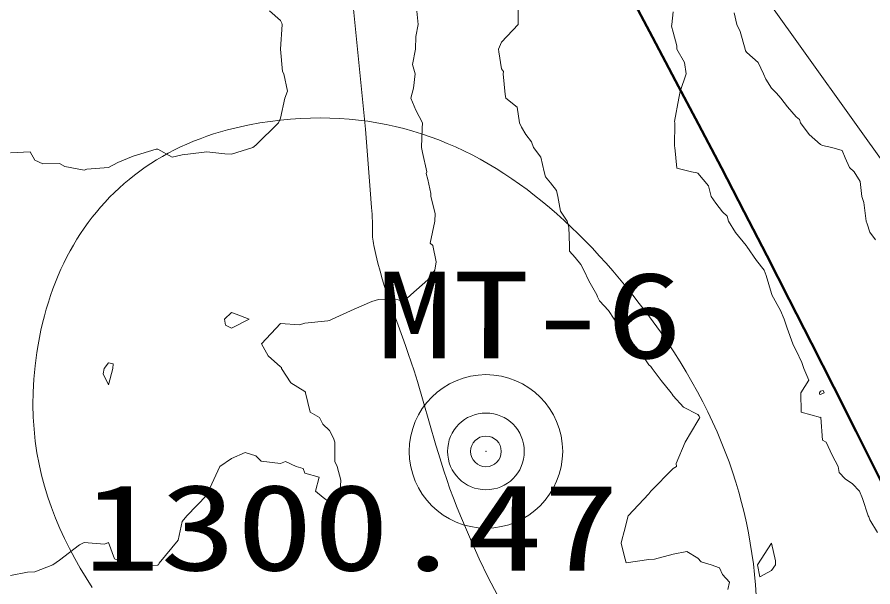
# Model space of a CAD drawing. Units: millimetres at full size, sheet at 1:500; details may follow other scales. Extents: x -209175 to 420500, y 0 to 351151.
# Drawn here: x 77566 to 84537, y 140151 to 144792 of the extents above; entities that cross this region are included whole.
import ezdxf
from ezdxf.enums import TextEntityAlignment as Align

# ---------------------------------------------------------------- set-up
doc = ezdxf.new("R2010")
doc.units = ezdxf.units.MM
doc.header["$LTSCALE"] = 500
doc.header["$PDMODE"] = 32
doc.header["$PDSIZE"] = 250
doc.linetypes.add('USER3', pattern=[7.5, 6, -1.5])
for name, color, linetype, lineweight in [('D-BGD-TXT', 7, 'Continuous', 13), ('D-BMK-HTXT', 7, 'Continuous', 13), ('D-BYP-STR2', 4, 'Continuous', 13), ('D-BYP-STR8', 5, 'Continuous', 50), ('D-STR', 1, 'Continuous', 13), ('サーフェス_コンタ作成', 33, 'Continuous', 13)]:
    doc.layers.add(name, color=color, linetype=linetype, lineweight=lineweight)
doc.styles.add('ＭＳ ゴシック', font='')
doc.styles.get('ＭＳ ゴシック').set_extended_font_data('MS Gothic')

msp = doc.modelspace()

# ---------------------------------------------------------------- linework, layer by layer
at = {"layer": 'D-BMK-HTXT', "color": 3}
for radius in [625, 312.5]:
    msp.add_circle((81384.9, 141254.8), radius, dxfattribs=at)
msp.add_point((81384.9, 141254.8), dxfattribs=at)
at = {"layer": 'D-BYP-STR2'}
for points in [[(81478.8, 140085.3), (81403.8, 140228.5), (81330.7, 140379.7), (81258.4, 140540), (81185.4, 140710), (81151, 140794), (81119.8, 140874.1), (81091.4, 140950.9), (81065.4, 141025), (81041.3, 141096.9), (81018.8, 141167.4), (80997.6, 141236.9), (80977.1, 141306), (80874.4, 141664.7), (80826.3, 141824.6), (80799.2, 141910.2), (80775.4, 141982.8), (80751.9, 142052), (80728.8, 142118.1), (80598.8, 142479.2), (80578.9, 142538), (80559.5, 142597.9), (80540.7, 142659.2), (80522.4, 142722.5), (80504.7, 142788.4), (80487.9, 142857.6), (80471.9, 142930.6), (80468.3, 142949.2), (80465.5, 142966.8), (80463.4, 142983.4), (80461.7, 142999.3), (80460.6, 143014.6), (80460.1, 143029.6), (80459.8, 143044.3), (80460, 143118.9), (80459.7, 143134.8), (80459.2, 143151.5), (80458.3, 143169), (80457, 143187.5), (80453.3, 143240), (80442.1, 143384), (80403.7, 143878.8), (80303.7, 144884.4)], [(78176.8, 140146.5), (78127.7, 140224.8), (78080.6, 140303.8), (78035.6, 140383.5), (77992.8, 140464), (77952.3, 140545.5), (77914.2, 140628.1), (77878.8, 140711.8), (77846.1, 140796.7), (77816.2, 140883.1), (77789.3, 140970.8), (77765.5, 141060.1), (77745, 141151.1), (77727.8, 141243.8), (77714.1, 141338.4), (77704.1, 141435), (77697.8, 141533.6), (77695.4, 141634.4), (77697, 141737.4), (77702.7, 141842.8), (77712.8, 141950.7), (77727.2, 142061.2), (77736.9, 142122), (77747.9, 142182.1), (77760.1, 142241.4), (77773.4, 142299.9), (77787.9, 142357.6), (77803.7, 142414.4), (77820.6, 142470.5), (77838.6, 142525.6), (77857.9, 142580), (77878.3, 142633.5), (77899.8, 142686.1), (77922.5, 142737.8), (77946.4, 142788.6), (77971.4, 142838.5), (77997.5, 142887.5), (78024.8, 142935.6), (78053.1, 142982.7), (78082.6, 143028.8), (78113.2, 143074), (78144.9, 143118.3), (78177.7, 143161.5), (78211.6, 143203.7), (78246.6, 143245), (78282.7, 143285.2), (78319.8, 143324.3), (78358, 143362.5), (78397.3, 143399.5), (78437.6, 143435.5), (78479, 143470.5), (78521.5, 143504.3), (78564.9, 143537.1), (78609.5, 143568.7), (78655, 143599.2), (78701.6, 143628.6), (78749.2, 143656.8), (78797.8, 143683.8), (78847.4, 143709.7), (78898, 143734.5), (78949.6, 143758), (79002.2, 143780.3), (79055.8, 143801.4), (79110.4, 143821.3), (79165.9, 143840), (79222.4, 143857.4), (79279.9, 143873.5), (79338.3, 143888.4), (79397.7, 143902), (79458, 143914.3), (79543.2, 143929.5), (79627.4, 143942.3), (79710.8, 143952.7), (79793.2, 143960.7), (79874.8, 143966.5), (79955.6, 143969.9), (80035.4, 143971.1), (80114.5, 143970), (80192.7, 143966.7), (80270.1, 143961.2), (80346.6, 143953.5), (80422.4, 143943.7), (80497.3, 143931.8), (80571.5, 143917.8), (80644.8, 143901.7), (80717.4, 143883.6), (80789.3, 143863.6), (80860.3, 143841.5), (80930.7, 143817.5), (81000.3, 143791.5), (81069.2, 143763.6), (81137.3, 143733.9), (81204.8, 143702.4), (81271.5, 143669), (81337.6, 143633.8), (81402.9, 143596.8), (81467.6, 143558.2), (81531.7, 143517.8), (81595, 143475.7), (81657.8, 143431.9), (81719.9, 143386.6), (81781.3, 143339.6), (81842.2, 143291), (81902.4, 143240.9), (81962, 143189.3), (82021.1, 143136.1), (82079.6, 143081.5), (82137.4, 143025.4), (82194.8, 142968), (82251.5, 142909.1), (82307.8, 142848.9), (82363.4, 142787.3), (82418.6, 142724.4), (82473.2, 142660.2), (82527.3, 142594.8), (82581, 142528.1), (82634.1, 142460.3), (82686.7, 142391.2), (82747.2, 142309.4), (82805.4, 142227.8), (82861.3, 142146.3), (82915.1, 142064.9), (82966.6, 141983.5), (83016, 141902.2), (83063.2, 141821), (83108.2, 141739.7), (83151.1, 141658.4), (83191.9, 141577.1), (83230.6, 141495.7), (83267.3, 141414.2), (83301.8, 141332.7), (83334.4, 141251), (83364.9, 141169.2), (83393.4, 141087.2), (83419.9, 141005), (83444.5, 140922.6), (83467.1, 140840), (83487.8, 140757.1), (83506.6, 140674), (83523.4, 140590.6), (83538.4, 140506.9), (83551.6, 140422.8), (83562.9, 140338.4), (83572.4, 140253.6), (83580, 140168.4), (83585.9, 140082.8)]]:
    msp.add_lwpolyline(points, dxfattribs=at)
at = {"layer": 'D-BYP-STR8'}
msp.add_arc((-66084.1, 65785.4), 168421.1, 23.53508, 58.38333, dxfattribs=at)
at = {"layer": 'D-STR', "linetype": 'USER3'}
msp.add_line((89585.4, 136646.3), (63307.3, 173492.7), dxfattribs=at)
at = {"layer": 'サーフェス_コンタ作成', "color": 212}
msp.add_lwpolyline([(81646.3, 144866.3), (81647.6, 144731), (81511, 144588.7), (81487.2, 144531), (81489.3, 144509.3), (81511, 144371), (81528.9, 144348.9), (81524.5, 144331), (81542.3, 144162.3), (81548.1, 144131), (81639.2, 144059.2), (81658.6, 143931), (81675.2, 143895.2), (81711, 143835.8), (81755.9, 143775.9), (81771.1, 143731), (81830.7, 143650.7), (81860.2, 143531), (81871, 143491), (81911, 143442), (81958.5, 143378.5), (81969.1, 143331), (81992.4, 143212.4), (82045.7, 143131), (82060.8, 143080.8), (82064.3, 142931), (82064.5, 142884.5), (82111, 142833.4), (82158.2, 142778.2), (82181.8, 142731), (82223.5, 142643.5), (82287.2, 142531), (82293.5, 142513.5), (82311, 142481.6), (82382.3, 142402.3), (82430.6, 142331), (82469.8, 142289.8), (82511, 142223.1), (82556.8, 142176.8), (82583.2, 142131), (82642.5, 142062.5), (82711, 141958.8), (82726.9, 141946.9), (82737.7, 141931), (82811.8, 141831.8), (82894.3, 141731), (82901.4, 141721.4), (82911, 141708.4), (82994.2, 141614.2), (83111, 141555), (83120.6, 141540.6), (83126.8, 141531), (83111, 141503.7), (83008.3, 141331), (82935.6, 141155.6), (82936.8, 141131), (82911, 141116.2), (82727.5, 140931), (82711, 140909), (82543.2, 140731), (82511, 140603.7), (82491.2, 140531), (82486.4, 140506.4), (82511, 140407.9), (82527.4, 140347.4), (82711, 140375.4), (82757.4, 140377.4), (82911, 140418.2), (83020.3, 140440.3), (83111, 140386.3), (83136.7, 140356.7), (83219.3, 140331), (83287.3, 140307.3), (83311, 140252.4), (83369.6, 140189.6), (83355.7, 140131)], dxfattribs=at)
at = {"layer": 'サーフェス_コンタ作成'}
for points in [[(79622.3, 144842.3), (79711, 144763.1), (79722.2, 144742.2), (79723.7, 144731), (79711, 144531), (79727.8, 144347.8), (79737.5, 144331), (79768.4, 144188.4), (79746.6, 144131), (79711, 143969.9), (79694.5, 143931), (79511, 143749.6), (79487.1, 143731), (79311, 143676.6), (79257.8, 143677.8), (79111, 143695.6), (79068.6, 143688.6), (78911, 143670.8), (78830.4, 143650.4), (78711, 143715.4), (78697.5, 143717.5), (78511, 143658.6), (78387.4, 143607.4), (78311, 143565.7), (78133, 143553), (78111, 143546.3), (77955.4, 143575.4), (77911, 143600.7), (77776.6, 143596.6), (77711, 143627.9), (77673.5, 143693.5), (77511, 143685.3)], [(80820.6, 144840.6), (80833.8, 144731), (80814.4, 144634.4), (80809.9, 144531), (80786.2, 144406.2), (80807.6, 144331), (80794.3, 144214.3), (80772.3, 144131), (80814.3, 144034.3), (80868, 143931), (80865, 143885), (80858.7, 143731), (80869.4, 143689.4), (80902.1, 143531), (80899.2, 143519.2), (80911, 143468.9), (80935.4, 143355.4), (80935.4, 143331), (80971.2, 143191.2), (80968.4, 143131), (80930.9, 142950.9), (80952, 142931), (80979, 142799), (80969.1, 142731), (80911, 142651.9), (80772.3, 142531), (80711, 142473.5), (80669.6, 142489.6), (80511, 142491), (80456.7, 142476.7), (80311, 142412.4), (80132.2, 142331), (80111, 142319.7), (80097.7, 142317.7), (79911, 142300), (79866, 142286), (79711, 142296.3), (79557.9, 142131), (79611.8, 142031.8), (79711, 141943.1), (79718.8, 141938.8), (79720.1, 141931), (79794.3, 141814.3), (79911, 141742.2), (79916.1, 141736.1), (79916.1, 141731), (79953.3, 141573.3), (80029.6, 141531), (80057.6, 141477.6), (80111, 141424.9), (80142.5, 141362.5), (80155, 141331), (80152.7, 141172.7), (80173.4, 141131), (80201.6, 141021.6), (80197.9, 140931), (80111, 140841.2), (80059, 140879), (79995.8, 140931), (80025.7, 141045.7), (79911, 141078.2), (79895.9, 141115.9), (79839.2, 141131), (79752.3, 141172.3), (79711, 141156.5), (79554.1, 141174.1), (79511, 141218.9), (79424.7, 141244.7), (79311, 141197.9), (79217.5, 141131), (79135.4, 140955.4), (79125.7, 140931), (79111, 140899.6), (78949.4, 140731), (78911, 140683.5), (78879.2, 140531), (78723.5, 140343.5), (78716.6, 140331), (78711, 140327.7), (78707.4, 140327.4), (78511, 140320.5), (78491, 140311), (78476.4, 140331), (78359.9, 140379.9), (78311, 140514), (78279, 140499), (78111, 140513.6), (78074.6, 140494.6), (77911, 140370.1), (77858.1, 140331), (77711, 140272.9), (77650.8, 140270.8), (77511, 140243.6)], [(82911, 144833.4), (82899.5, 144731), (82897.5, 144717.5), (82911, 144669.2), (82938.4, 144558.4), (82941, 144531), (83001.8, 144421.8), (83014.8, 144331), (82965.6, 144185.6), (82957.1, 144131), (82920.6, 143940.6), (82924.3, 143931), (82919.4, 143739.4), (82924.1, 143731), (82940.9, 143560.9), (83059.1, 143531), (83102.6, 143522.6), (83111, 143521.1), (83196.9, 143416.9), (83218.2, 143331), (83257.3, 143277.3), (83311, 143204.9), (83349.6, 143169.6), (83360.8, 143131), (83417.8, 143037.8), (83504.4, 142931), (83508.1, 142928.1), (83511, 142924), (83589.3, 142809.3), (83652.4, 142731), (83667.1, 142687.1), (83711, 142541.3), (83713.5, 142533.5), (83714.5, 142531), (83783.3, 142403.3), (83814.9, 142331), (83839.4, 142259.4), (83883.9, 142131), (83892.8, 142112.8), (83911, 142076.7), (83958.1, 141978.1), (83975.1, 141931), (84013.9, 141833.9), (83948.8, 141731), (83953.1, 141573.1), (84111, 141532.1), (84112.9, 141532.9), (84112.5, 141531), (84126.9, 141346.9), (84155.4, 141331), (84205.2, 141225.2), (84252.8, 141131), (84261.7, 141081.7), (84311, 141032.7), (84370.8, 140990.8), (84427.1, 140931), (84451.9, 140871.9), (84498.9, 140731), (84502.8, 140722.8), (84511, 140697.1), (84574.6, 140594.6)], [(83406.2, 144826.2), (83429.8, 144731), (83455.2, 144675.2), (83495.6, 144531), (83498, 144518), (83511, 144504.1), (83601.2, 144421.2), (83646.5, 144331), (83666, 144286), (83711, 144212.8), (83752.3, 144172.3), (83786.5, 144131), (83841.5, 144061.5), (83911, 143979.4), (83938.4, 143958.4), (83946.1, 143931), (84016.7, 143836.7), (84111, 143754.2), (84126.4, 143746.4), (84203.3, 143731), (84285.4, 143705.4), (84311, 143644.8), (84346.7, 143566.7), (84385, 143531), (84432.7, 143452.7), (84447.1, 143331), (84462.6, 143282.6), (84482.4, 143131), (84488.7, 143108.7), (84511, 143040.4), (84556.7, 142976.7)]]:
    msp.add_lwpolyline(points, dxfattribs=at)
for points in [[(79255.2, 142331), (79311, 142385.1), (79351.4, 142371.4), (79455, 142331), (79311, 142259), (79262.4, 142282.4)], [(78276.2, 141931), (78311, 141974.8), (78347.3, 141967.3), (78345.9, 141931), (78311, 141796.2), (78265.9, 141885.9)], [(84101.7, 141731), (84111, 141745.7), (84131, 141751), (84138.7, 141731), (84111, 141719.6), (84101.9, 141721.9)], [(83596.4, 140331), (83711, 140508.4), (83742.9, 140362.9), (83743.2, 140331), (83711, 140286.1), (83614.5, 140234.5)]]:
    msp.add_lwpolyline(points, close=True, dxfattribs=at)

# ---------------------------------------------------------------- texts
at = {"layer": 'D-BGD-TXT', "style": 'ＭＳ ゴシック', "width": 1.3}
msp.add_text('1300.47', height=705, rotation=359.993, dxfattribs=at).set_placement((78106.3, 140989.6), align=Align.TOP_LEFT)
at = {"layer": 'D-BMK-HTXT', "color": 3, "style": 'ＭＳ ゴシック', "width": 1.3}
msp.add_text('MT-6', height=705, rotation=359.993, dxfattribs=at).set_placement((80492.6, 142717.7), align=Align.TOP_LEFT)

doc.saveas('drawing.dxf')
